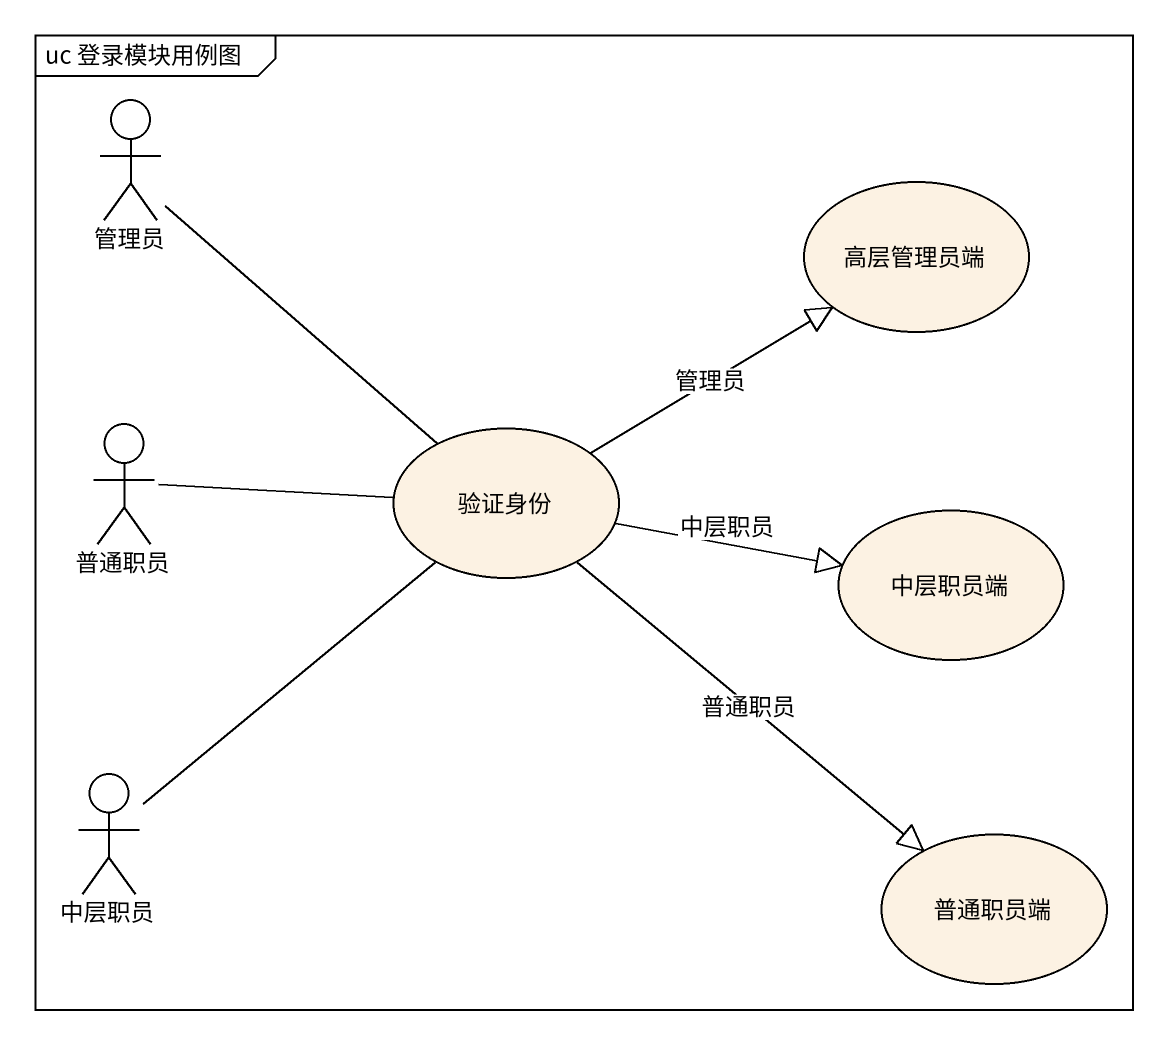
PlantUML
@startuml
mainframe uc 登录模块用例图
actor 管理员
usecase 高层管理员端
actor 普通职员
usecase 验证身份
usecase 中层职员端
actor 中层职员
usecase 普通职员端
管理员 -- 验证身份
普通职员 -right- 验证身份
验证身份 -up-|> 高层管理员端 : 管理员
验证身份 -right-|> 中层职员端 : 中层职员
验证身份 --|> 普通职员端 : 普通职员
中层职员 -up- 验证身份
@enduml
